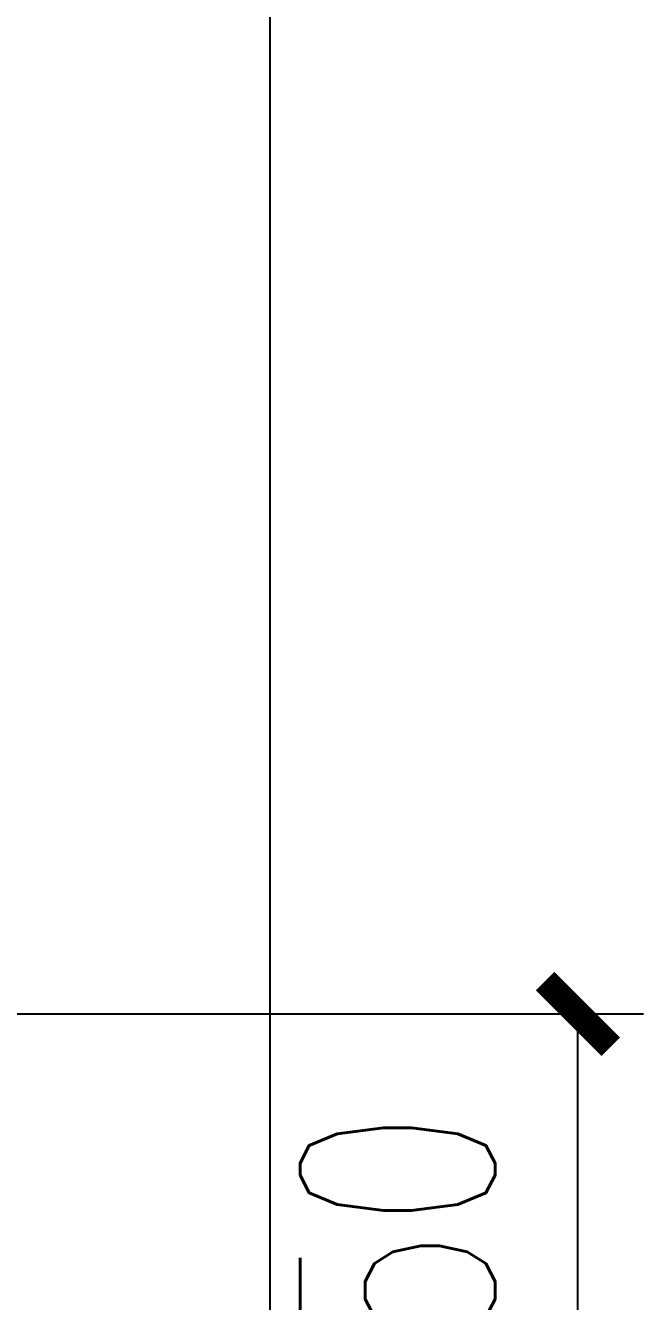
# Model space of a CAD drawing. Extents: x -1899985 to -450366, y 556196 to 2151267.
# Drawn here: x -1702922 to -1702639, y 570126 to 570709 of the extents above; entities that cross this region are included whole.
import ezdxf

# ---------------------------------------------------------------- set-up
doc = ezdxf.new("R2010")
doc.units = 0
doc.header["$LTSCALE"] = 1000
doc.header["$MEASUREMENT"] = 0
doc.layers.get('Defpoints').update_dxf_attribs({"color": 210})
for name, color, linetype in [('A-AXIS-DP', 126, 'Continuous'), ('A-LIN-V', 9, 'Continuous'), ('COLUMN', 9, 'Continuous')]:
    doc.layers.add(name, color=color, linetype=linetype)
doc.styles.add('_TCH_DIM_T3', font='SIMPLEX', dxfattribs={"width": 0.7058823529411765, "bigfont": 'GBCBIG'})
doc.dimstyles.new('_TCH_ARCH&&30', dxfattribs={"dimtxt": 89.25, "dimasz": 30, "dimexe": 30, "dimexo": 30, "dimgap": 37.87500000000001, "dimtad": 1, "dimdec": 0, "dimzin": 0, "dimdsep": 46, "dimtxsty": '_TCH_DIM_T3', "dimblk": 'ARCHTICK', "dimcen": 0.09, "dimclrt": 7, "dimazin": 2, "dimtfac": 1, "dimtdec": 0, "dimtix": 1, "dimtmove": 2, "dimatfit": 3, "dimfxl": 0, "dimtolj": 1, "dimtzin": 0, "dimarcsym": 0})

# ---------------------------------------------------------------- blocks, each defined once
blk = doc.blocks.new('G$C845E5159')
at = {"layer": 'COLUMN'}
for points in [[(300.0000000009313, 699.9999999990687), (300.0000000006985, -11000.00000000093), (-299.9999999993015, -11000.00000000093), (-299.9999999995343, 699.9999999990687), (300.0000000009313, 699.9999999990687)], [(16800.0000000007, 699.9999999991851), (16800.0000000007, -11000.00000000093), (16200.0000000007, -11000.00000000093), (16200.0000000007, 699.9999999991851), (16800.0000000007, 699.9999999991851)]]:
    blk.add_lwpolyline(points, dxfattribs=at)
blk = doc.blocks.new('_ArchTick')
at = {"color": 0, "linetype": 'ByBlock', "const_width": 0.4}
blk.add_lwpolyline([(-0.5, -0.5), (0.5, 0.5)], dxfattribs=at)
blk = doc.blocks.new('*D542')
at = {"layer": 'A-AXIS-DP', "color": 0, "lineweight": -2}
for p, q in [((-1752380.399681775, 570476.6699724197), (-1752089.490462904, 570476.6699724197)), ((-1752119.490462904, 570226.6699727922), (-1752119.490462904, 570476.6699724197)), ((-1752380.399681775, 570226.6699727922), (-1752089.490462904, 570226.6699727922))]:
    blk.add_line(p, q, dxfattribs=at)
at = {"layer": 'Defpoints', "color": 0}
for p in [(-1752410.399681775, 570476.6699724197), (-1752119.490462904, 570476.6699724197), (-1752410.399681775, 570226.6699727922)]:
    blk.add_point(p, dxfattribs=at)
at = {"layer": 'A-AXIS-DP', "color": 0, "lineweight": -2, "xscale": 30, "yscale": 30, "zscale": 30}
for p, rotation in [((-1752119.490462904, 570476.6699724197), 90), ((-1752119.490462904, 570226.6699727922), 270)]:
    blk.add_blockref('_ArchTick', p, dxfattribs=dict(at, rotation=rotation))
at = {"layer": 'A-AXIS-DP', "color": 7, "insert": (-1752201.990462903, 570351.6699726064), "char_height": 89.25, "attachment_point": 5, "rotation": 90, "style": '_TCH_DIM_T3'}
blk.add_mtext('\\A1;250', dxfattribs=at)
blk = doc.blocks.new('53456465')
at = {"layer": 'A-AXIS-DP'}
dim = blk.add_aligned_dim(p1=(-1752410.399681774, 570226.6699727919), p2=(-1752410.399681774, 570476.6699724195), distance=-290.90921886987053, dimstyle='_TCH_ARCH&&30', dxfattribs=at)
dim.commit()
dim.dimension.update_dxf_attribs({"geometry": '*D542', "text_midpoint": (-1752201.990462903, 570351.6699726064)})

msp = doc.modelspace()

# ---------------------------------------------------------------- block references
at = {"layer": 'A-LIN-V'}
for p in [(-1719610.399681417, 579257.4520265255), (-1703110.399681417, 579257.4520265255)]:
    msp.add_blockref('G$C845E5159', p, dxfattribs=at)

# ---------------------------------------------------------------- next in the draw order: block references
msp.add_blockref('53456465', (49450.00000037742, -219.2179362522438), dxfattribs=at)

doc.saveas('drawing.dxf')
